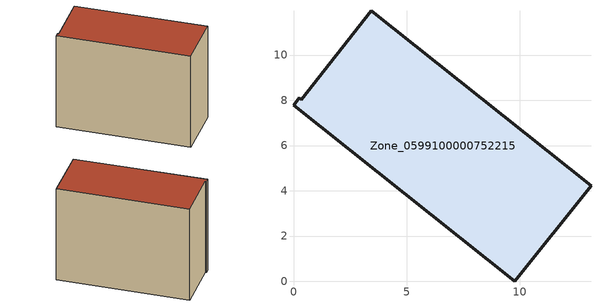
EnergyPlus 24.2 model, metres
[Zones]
Zone_0599100000752215
 floor ground (C_G): 3.43,11.96 13.15,4.23 9.78,0 0,7.79 0.26,8.11 0.35,8.03 z0.5
 wall outside (C_F): 9.78,0 13.15,4.23 3.43,11.96 0.35,8.03 0.26,8.11 0,7.79 9.78,0 z0.5:9.92
 roof outside (C_R): 13.15,4.23 3.43,11.96 0.35,8.03 0.26,8.11 0,7.79 9.78,0 z9.92
[BUILDING]
Pand.0599100000752215: North Axis=0; Terrain=City; Loads Convergence Tolerance Value=0.04; Temperature Convergence Tolerance Value=0.4; Solar Distribution=FullExterior; Maximum Number of Warmup Days=25; Minimum Number of Warmup Days=1
[Site:Location]
Rotterdam.The.Hague.AP_ZH_NLD Design_Conditions: Latitude=51.96; Longitude=4.45; Time Zone=1; Elevation=-4.5
[SITE:GROUNDTEMPERATURE:BUILDINGSURFACE]
18, 18, 18, 18, 18, 18, 18, 18, 18, 18, 18, 18
[MATERIAL] Thermal Absorptance=0.9; Solar Absorptance=0.7; Visible Absorptance=0.7
Name | Roughness | Thickness | Conductivity | Density | Specific Heat
G.TI.2006-2014 | MediumSmooth | 0.15 | 0.06 | 540 | 1210
F.TI.2006-2014 | Rough | 0.3 | 0.12 | 1920 | 840
R.TI.2006-2014 | MediumRough | 0.2 | 0.08 | 1500 | 1000
[CONSTRUCTION]
C_G: G.TI.2006-2014
C_F: F.TI.2006-2014
C_R: R.TI.2006-2014
[ZONE]
Zone_0599100000752215: Type=1; Multiplier=1; Ceiling Height=Autocalculate; Volume=Autocalculate; Floor Area=autocalculate; Part of Total Floor Area=Yes
[ZONEINFILTRATION:DESIGNFLOWRATE]
Infil_Zone_0599100000752215: Zone or ZoneList or Space or SpaceList=Zone_0599100000752215; Schedule=AlwaysOn; Design Flow Rate Calculation Method=Flow/Area; Flow Rate per Floor Area=0.0015; Constant Term Coefficient=1; Temperature Term Coefficient=0; Velocity Term Coefficient=0; Velocity Squared Term Coefficient=0
[HVACTEMPLATE:ZONE:IDEALLOADSAIRSYSTEM]
Zone_0599100000752215: Maximum Heating Supply Air Temperature=50; Minimum Cooling Supply Air Temperature=13; Maximum Heating Supply Air Humidity Ratio=0.0156; Minimum Cooling Supply Air Humidity Ratio=0.0077; Heating Limit=NoLimit; Cooling Limit=NoLimit; Dehumidification Control Type=ConstantSensibleHeatRatio; Cooling Sensible Heat Ratio=0.7; Dehumidification Setpoint=60; Humidification Control Type=None; Humidification Setpoint=30; Outdoor Air Method=None; Outdoor Air Flow Rate per Person=0.00944; Outdoor Air Flow Rate per Zone Floor Area=0; Outdoor Air Flow Rate per Zone=0; Demand Controlled Ventilation Type=None; Outdoor Air Economizer Type=NoEconomizer; Heat Recovery Type=None; Sensible Heat Recovery Effectiveness=0.7; Latent Heat Recovery Effectiveness=0.65
[ZONECONTROL:THERMOSTAT]
ThermostatControl_Zone_0599100000752215: Zone or ZoneList=Zone_0599100000752215; Control Type Schedule=DualSetpointControlType; Control 1=Thermostat_Zone_0599100000752215; Temperature Difference Between Cutout And Setpoint=0
[THERMOSTATSETPOINT:DUALSETPOINT]
Thermostat_Zone_0599100000752215: Heating Setpoint Temperature Schedule=HeatingSetpoint_Zone_0599100000752215; Cooling Setpoint Temperature Schedule=CoolingSetpoint_Zone_0599100000752215
[SCHEDULE:COMPACT]
HeatingSetpoint_Zone_0599100000752215: Through: 12/31, For: AllDays, Until: 24:00, 21
CoolingSetpoint_Zone_0599100000752215: Through: 12/31, For: AllDays, Until: 24:00, 24
DualSetpointControlType: Through: 12/31, For: AllDays, Until: 24:00, 4
AlwaysOn: Through: 12/31, For: AllDays, Until: 24:00, 1
